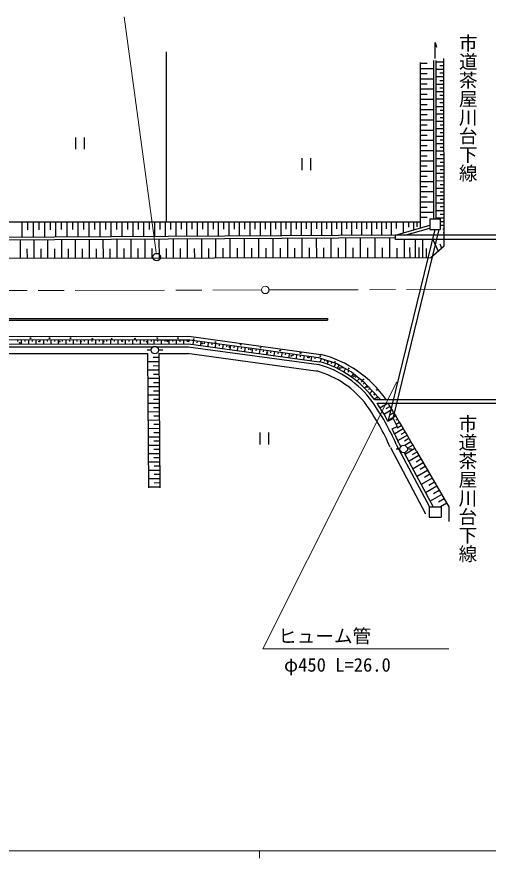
# Model space of a CAD drawing. Units: millimetres, scale not verified. Extents: x 40000 to 680000, y 20000 to 380000.
# Drawn here: x 235354 to 298754, y 204000 to 317251 of the extents above; entities that cross this region are included whole.
import ezdxf
from ezdxf.enums import TextEntityAlignment as Align

# ---------------------------------------------------------------- set-up
doc = ezdxf.new("R2010")
doc.units = ezdxf.units.MM
doc.header["$LTSCALE"] = 1000
doc.linetypes.add('CHAIN', pattern=[18.5, 12, -1.5, 3.5, -1.5])
for name, color, linetype, lineweight in [('M-BGD', 7, 'Continuous', 25), ('M-BMK', 2, 'CHAIN', 13), ('M-BMK-SRVR', 3, 'Continuous', 13), ('M-STR-HTXT', 7, 'Continuous', 13), ('M-STR-STRC', 7, 'Continuous', 13), ('M-TTL-BAND', 7, 'Continuous', 13)]:
    doc.layers.add(name, color=color, linetype=linetype, lineweight=lineweight)
doc.styles.add('@ＭＳ ゴシック', font='')
doc.styles.add('ＭＳ ゴシック', font='')
doc.styles.get('@ＭＳ ゴシック').set_extended_font_data('@MS Gothic')
doc.styles.get('ＭＳ ゴシック').set_extended_font_data('MS Gothic')

msp = doc.modelspace()

# ---------------------------------------------------------------- linework, layer by layer
at = {"layer": 'M-BGD'}
for p, q in [((291621, 311629), (291621, 313782)), ((291621, 313782), (291822, 313178)), ((255461, 312536), (255461, 289602)), ((292839, 286423), (292788, 311654)), ((289606, 311125), (289606, 289602)), ((289606, 310995), (290528, 310995)), ((291449, 290074), (291449, 311392)), ((291749, 290074), (291749, 311392)), ((292789, 311154), (291749, 311152)), ((292790, 310654), (292270, 310653)), ((289606, 310304), (291449, 310304)), ((289606, 309613), (290528, 309613)), ((292791, 310154), (291749, 310152)), ((292792, 309654), (292271, 309653)), ((289606, 308922), (291449, 308922)), ((289606, 308231), (290528, 308231)), ((292793, 309154), (291749, 309152)), ((292795, 308154), (291749, 308152)), ((292794, 308654), (292272, 308653)), ((289606, 307540), (291449, 307540)), ((292797, 307154), (291749, 307152)), ((292796, 307654), (292273, 307653)), ((289606, 306849), (290528, 306849)), ((289606, 306158), (291449, 306158)), ((292799, 306154), (291749, 306152)), ((292798, 306654), (292274, 306653)), ((289606, 305467), (290528, 305467)), ((289606, 304776), (291449, 304776)), ((292801, 305154), (291749, 305152)), ((292800, 305654), (292275, 305653)), ((292802, 304654), (292276, 304653)), ((289606, 304085), (290528, 304085)), ((292803, 304154), (291749, 304152)), ((292804, 303654), (292277, 303653)), ((289606, 303394), (291449, 303394)), ((289606, 302703), (290528, 302703)), ((292805, 303154), (291749, 303152)), ((292806, 302654), (292278, 302653)), ((289606, 302012), (291449, 302012)), ((289606, 301321), (290528, 301321)), ((292807, 302154), (291749, 302152)), ((292808, 301654), (292279, 301653)), ((243257, 301027), (243257, 299427)), ((244457, 299427), (244457, 301027)), ((289606, 300630), (291449, 300630)), ((292809, 301154), (291749, 301152)), ((292811, 300154), (291749, 300152)), ((292810, 300654), (292280, 300653)), ((289606, 299939), (290528, 299939)), ((289606, 299248), (291449, 299248)), ((292813, 299154), (291749, 299152)), ((292812, 299654), (292281, 299653)), ((273684, 298209), (273684, 296609)), ((274884, 296609), (274884, 298209)), ((289606, 298557), (290528, 298557)), ((289606, 297866), (291449, 297866)), ((292815, 298154), (291749, 298152)), ((292814, 298654), (292282, 298653)), ((289606, 297175), (290528, 297175)), ((292817, 297154), (291749, 297152)), ((292816, 297654), (292283, 297653)), ((289606, 296484), (291449, 296484)), ((289606, 295793), (290528, 295793)), ((292819, 296154), (291749, 296152)), ((292818, 296654), (292284, 296653)), ((292820, 295654), (292285, 295653)), ((289606, 295102), (291449, 295102)), ((292821, 295154), (291749, 295152)), ((292822, 294654), (292286, 294653)), ((289606, 294411), (290528, 294411)), ((289606, 293720), (291449, 293720)), ((292823, 294154), (291749, 294152)), ((292824, 293654), (292287, 293653)), ((289606, 293029), (290528, 293029)), ((289606, 292338), (291449, 292338)), ((292825, 293154), (291749, 293152)), ((292826, 292654), (292288, 292653)), ((289606, 291647), (290528, 291647)), ((292827, 292154), (291749, 292152)), ((292829, 291154), (291749, 291152)), ((292828, 291654), (292289, 291653)), ((289606, 290956), (291449, 290956)), ((289606, 290265), (290528, 290265)), ((290900, 290074), (292298, 290074)), ((290900, 290074), (290900, 288626)), ((292831, 290154), (291749, 290152)), ((292830, 290654), (292290, 290653)), ((292298, 290074), (292298, 288626)), ((289606, 289602), (225948, 289602)), ((236039, 289602), (236039, 287578)), ((236798, 289602), (236798, 288592)), ((237557, 289602), (237557, 287586)), ((238313, 289602), (238313, 288596)), ((239069, 289602), (239069, 287594)), ((239822, 289602), (239822, 288600)), ((240575, 289602), (240575, 287602)), ((241325, 289602), (241325, 288604)), ((242075, 289602), (242075, 287610)), ((242822, 289602), (242822, 288608)), ((243569, 289602), (243569, 287618)), ((244313, 289602), (244313, 288612)), ((245057, 289602), (245057, 287626)), ((245798, 289602), (245798, 288616)), ((246539, 289602), (246539, 287634)), ((247277, 289602), (247277, 288620)), ((248015, 289602), (248015, 287642)), ((248750, 289602), (248750, 288624)), ((249486, 289602), (249486, 287649)), ((250218, 289602), (250218, 288628)), ((250950, 289602), (250950, 287657)), ((251679, 289602), (251679, 288632)), ((252408, 289602), (252408, 287665)), ((253135, 289602), (253135, 288635)), ((253861, 289602), (253861, 287673)), ((254584, 289602), (254584, 288639)), ((255308, 289602), (255308, 287681)), ((256028, 289602), (256028, 288643)), ((256749, 289602), (256749, 287688)), ((257466, 289602), (257466, 288647)), ((258184, 289602), (258184, 287696)), ((258899, 289602), (258899, 288651)), ((259614, 289602), (259614, 287704)), ((260326, 289602), (260326, 288655)), ((261037, 289602), (261037, 287711)), ((261746, 289602), (261746, 288658)), ((262456, 289602), (262456, 287719)), ((263162, 289602), (263162, 288662)), ((263868, 289602), (263868, 287726)), ((264571, 289602), (264571, 288666)), ((265275, 289602), (265275, 287734)), ((265975, 289602), (265975, 288670)), ((266676, 289602), (266676, 287741)), ((267374, 289602), (267374, 288673)), ((268071, 289602), (268071, 287749)), ((268766, 289602), (268766, 288677)), ((269461, 289602), (269461, 287756)), ((270154, 289602), (270154, 288681)), ((270846, 289602), (270846, 287763)), ((271535, 289602), (271535, 288685)), ((272225, 289602), (272225, 287771)), ((272911, 289602), (272911, 288688)), ((273598, 289602), (273598, 287778)), ((274282, 289602), (274282, 288692)), ((274966, 289602), (274966, 287785)), ((275647, 289602), (275647, 288695)), ((276328, 289602), (276328, 287793)), ((277007, 289602), (277007, 288699)), ((277685, 289602), (277685, 287800)), ((278361, 289602), (278361, 288703)), ((279037, 289602), (279037, 287807)), ((279710, 289602), (279710, 288706)), ((280383, 289602), (280383, 287814)), ((281053, 289602), (281053, 288710)), ((281723, 289602), (281723, 287821)), ((282391, 289602), (282391, 288713)), ((283059, 289602), (283059, 287829)), ((283724, 289602), (283724, 288717)), ((284389, 289602), (284389, 287836)), ((285051, 289602), (285051, 288721)), ((285714, 289602), (285714, 287843)), ((286281, 287846), (290900, 289189)), ((286373, 289602), (286373, 288748)), ((287324, 289602), (287324, 288149)), ((287534, 287846), (290900, 288825)), ((288029, 289602), (288029, 288917)), ((288709, 289602), (288709, 288552)), ((289173, 289602), (289173, 289005)), ((289606, 289602), (289606, 288813)), ((292833, 289154), (292298, 289153)), ((292832, 289654), (292393, 289653)), ((286281, 287846), (111603, 286914)), ((285367, 262894), (291636, 288626)), ((285955, 263197), (292151, 288626)), ((300950, 287846), (286281, 287846)), ((286281, 287267), (286281, 287846)), ((290900, 288626), (292298, 288626)), ((292834, 288654), (292638, 288654)), ((292835, 288154), (292686, 288154)), ((286283, 287496), (111621, 286564)), ((235845, 284775), (235841, 287227)), ((237689, 284778), (237685, 287237)), ((239539, 284781), (239535, 287246)), ((241393, 284783), (241389, 287256)), ((243253, 284786), (243249, 287266)), ((245118, 284789), (245114, 287276)), ((246989, 284792), (246985, 287286)), ((248864, 284795), (248860, 287296)), ((250745, 284798), (250741, 287306)), ((252632, 284801), (252628, 287316)), ((254523, 284804), (254519, 287326)), ((256420, 284807), (256416, 287336)), ((258322, 284810), (258318, 287347)), ((260230, 284813), (260226, 287357)), ((262143, 284816), (262139, 287367)), ((264062, 284819), (264058, 287377)), ((265985, 284822), (265981, 287387)), ((267915, 284825), (267911, 287398)), ((269850, 284828), (269845, 287408)), ((271790, 284831), (271786, 287418)), ((273736, 284835), (273731, 287429)), ((275687, 284838), (275683, 287439)), ((277643, 284841), (277639, 287450)), ((279606, 284844), (279602, 287460)), ((281573, 284847), (281569, 287471)), ((283547, 284850), (283543, 287481)), ((285526, 284853), (285522, 287492)), ((300950, 287267), (286281, 287267)), ((287505, 284856), (287501, 287267)), ((288977, 284859), (288973, 287267)), ((289977, 284860), (289973, 287267)), ((291305, 287267), (292007, 285707)), ((292247, 286700), (292485, 286119)), ((236767, 284776), (236765, 286004)), ((238614, 284779), (238612, 286010)), ((240466, 284782), (240464, 286017)), ((242323, 284785), (242321, 286023)), ((244186, 284788), (244184, 286030)), ((246053, 284791), (246051, 286036)), ((247926, 284794), (247924, 286042)), ((249805, 284797), (249803, 286049)), ((251688, 284800), (251686, 286055)), ((253577, 284803), (253575, 286062)), ((255472, 284806), (255470, 286069)), ((257371, 284809), (257369, 286075)), ((259276, 284812), (259274, 286082)), ((261187, 284815), (261185, 286088)), ((263102, 284818), (263100, 286095)), ((265024, 284821), (265022, 286102)), ((266950, 284824), (266948, 286108)), ((268882, 284827), (268880, 286115)), ((270820, 284830), (270818, 286122)), ((272763, 284833), (272761, 286128)), ((274711, 284836), (274709, 286135)), ((276665, 284839), (276663, 286142)), ((278625, 284842), (278623, 286149)), ((280590, 284845), (280588, 286155)), ((282560, 284848), (282558, 286162)), ((284536, 284852), (284534, 286169)), ((286515, 284855), (286513, 286112)), ((288241, 284857), (288240, 286197)), ((289477, 284859), (289476, 286209)), ((290477, 284861), (290477, 286059)), ((291026, 284862), (292839, 286423)), ((111729, 284579), (291026, 284862)), ((112160, 276584), (277151, 276660)), ((112171, 276385), (277151, 276410)), ((277151, 276660), (277151, 276410)), ((112295, 274082), (258503, 274246)), ((258503, 274246), (276235, 271816)), ((112358, 272912), (258436, 273246)), ((228105, 273806), (253779, 273789)), ((235431, 273801), (235431, 273538)), ((235931, 273801), (235931, 273276)), ((236431, 273800), (236431, 273538)), ((236931, 273800), (236931, 273277)), ((237431, 273800), (237431, 273538)), ((237931, 273799), (237931, 273278)), ((238431, 273799), (238431, 273539)), ((238931, 273799), (238931, 273279)), ((239431, 273798), (239431, 273539)), ((239931, 273798), (239931, 273280)), ((240431, 273798), (240431, 273539)), ((240931, 273797), (240931, 273281)), ((241431, 273797), (241431, 273539)), ((241931, 273797), (241931, 273282)), ((242431, 273796), (242431, 273539)), ((242931, 273796), (242931, 273283)), ((243431, 273796), (243431, 273539)), ((243931, 273795), (243931, 273284)), ((244431, 273795), (244431, 273540)), ((244931, 273795), (244931, 273285)), ((245431, 273794), (245431, 273540)), ((245931, 273794), (245931, 273286)), ((246431, 273794), (246431, 273540)), ((246931, 273793), (246931, 273287)), ((247431, 273793), (247431, 273540)), ((247931, 273793), (247931, 273288)), ((248431, 273792), (248431, 273540)), ((248931, 273792), (248931, 273289)), ((249431, 273792), (249431, 273540)), ((249931, 273791), (249931, 273290)), ((250431, 273791), (250431, 273541)), ((250931, 273791), (250931, 273291)), ((251431, 273790), (251431, 273541)), ((251931, 273790), (251931, 273292)), ((252431, 273790), (252431, 273541)), ((252931, 273789), (252931, 273293)), ((253431, 273789), (253431, 273541)), ((253779, 273789), (253779, 273293)), ((253779, 273789), (258630, 273789)), ((254279, 273789), (254279, 273539)), ((254779, 273789), (254779, 273284)), ((255279, 273789), (255279, 273534)), ((255779, 273789), (255779, 273274)), ((256279, 273789), (256279, 273529)), ((256779, 273789), (256779, 273263)), ((257279, 273789), (257279, 273523)), ((257779, 273789), (257779, 273253)), ((258279, 273789), (258279, 273518)), ((258436, 273246), (276044, 270833)), ((258630, 273789), (267290, 272593)), ((259125, 273720), (259048, 273162)), ((259620, 273652), (259582, 273373)), ((260116, 273584), (260039, 273026)), ((260611, 273515), (260573, 273237)), ((261106, 273447), (261029, 272890)), ((261602, 273379), (261563, 273100)), ((262097, 273310), (262020, 272755)), ((262592, 273242), (262554, 272964)), ((263088, 273173), (263011, 272619)), ((263583, 273105), (263545, 272828)), ((264078, 273037), (264002, 272483)), ((264573, 272968), (264535, 272692)), ((143099, 272695), (253692, 272840)), ((202849, 271873), (252951, 271939)), ((252890, 272405), (253423, 272405)), ((252951, 271939), (253076, 253844)), ((254152, 272840), (258436, 272846)), ((254425, 272405), (254985, 272405)), ((254451, 271941), (258438, 271946)), ((254451, 271941), (254576, 253855)), ((258259, 271958), (275867, 269545)), ((258382, 272850), (275990, 270436)), ((265069, 272900), (264992, 272347)), ((265564, 272831), (265526, 272555)), ((266059, 272763), (265983, 272211)), ((266555, 272695), (266517, 272419)), ((267050, 272626), (266974, 272076)), ((267290, 272593), (275951, 271397)), ((267545, 272558), (267507, 272283)), ((268041, 272490), (267965, 271940)), ((268536, 272421), (268498, 272147)), ((269031, 272353), (268955, 271804)), ((269526, 272284), (269489, 272010)), ((270022, 272216), (269946, 271668)), ((270517, 272148), (270479, 271874)), ((271012, 272079), (270937, 271533)), ((271508, 272011), (271470, 271738)), ((272003, 271942), (271928, 271397)), ((272498, 271874), (272461, 271601)), ((272994, 271806), (272918, 271261)), ((254459, 270816), (252959, 270805)), ((254455, 271378), (253705, 271373)), ((273489, 271737), (273451, 271465)), ((273984, 271669), (273909, 271125)), ((274479, 271601), (274442, 271329)), ((274975, 271532), (274900, 270989)), ((275470, 271464), (275433, 271193)), ((275951, 271397), (278376, 270577)), ((276306, 271277), (276144, 270798)), ((276780, 271117), (276698, 270876)), ((277253, 270957), (277089, 270471)), ((277727, 270797), (277644, 270552)), ((254467, 269691), (252967, 269680)), ((254463, 270253), (253713, 270248)), ((278201, 270637), (278034, 270143)), ((278376, 270577), (279367, 270014)), ((278702, 270392), (278442, 269934)), ((279137, 270145), (279008, 269919)), ((279571, 269897), (279318, 269452)), ((279367, 270014), (280358, 269450)), ((280006, 269650), (279881, 269430)), ((254475, 268566), (252975, 268555)), ((254471, 269128), (253721, 269123)), ((280649, 269214), (280338, 268829)), ((280358, 269450), (281161, 268801)), ((281038, 268900), (280880, 268704)), ((281427, 268586), (281105, 268187)), ((281161, 268801), (281963, 268152)), ((254482, 267441), (252982, 267430)), ((254479, 268003), (253729, 267998)), ((281816, 268271), (281652, 268068)), ((282136, 267971), (281956, 267798)), ((281963, 268152), (283108, 266956)), ((282482, 267610), (282128, 267271)), ((254490, 266316), (252990, 266305)), ((254486, 266878), (253736, 266873)), ((282828, 267249), (282645, 267073)), ((283173, 266888), (282795, 266525)), ((283108, 266956), (284252, 265760)), ((283519, 266526), (283324, 266339)), ((283865, 266165), (283462, 265779)), ((254498, 265191), (252998, 265180)), ((254494, 265753), (253744, 265748)), ((283464, 265727), (285016, 265727)), ((283464, 265727), (306065, 265727)), ((283808, 265227), (306298, 265227)), ((284211, 265804), (284186, 265780)), ((285299, 265227), (284203, 264584)), ((254506, 264066), (253006, 264055)), ((254502, 264628), (253752, 264623)), ((285804, 264364), (284727, 263732)), ((285551, 264796), (285008, 264477)), ((286057, 263933), (285523, 263620)), ((254513, 262941), (253013, 262930)), ((254510, 263503), (253760, 263498)), ((286310, 263502), (285251, 262880)), ((285272, 262845), (285955, 263197)), ((285955, 263197), (286513, 262116)), ((286563, 263070), (286355, 262948)), ((254521, 261816), (253021, 261805)), ((254517, 262378), (253767, 262373)), ((285847, 261772), (286513, 262116)), ((287322, 261776), (286192, 261114)), ((286816, 262639), (286376, 262381)), ((287069, 262208), (286514, 261882)), ((254529, 260691), (253029, 260681)), ((254525, 261253), (253775, 261248)), ((268049, 261302), (268049, 259702)), ((269249, 259702), (269249, 261302)), ((287828, 260914), (286657, 260227)), ((287575, 261345), (287000, 261008)), ((254537, 259566), (253037, 259556)), ((254533, 260128), (253783, 260123)), ((286390, 259688), (290880, 251303)), ((286743, 259877), (287003, 259391)), ((288085, 260475), (287489, 260125)), ((288343, 260036), (287523, 259555)), ((288609, 259581), (287992, 259219)), ((254544, 258441), (253045, 258431)), ((254541, 259003), (253791, 258998)), ((285597, 259264), (290315, 250364)), ((286357, 259082), (286890, 259082)), ((287440, 258576), (291334, 251303)), ((288876, 259126), (287620, 258389)), ((287891, 259082), (288451, 259082)), ((289152, 258655), (288513, 258280)), ((289110, 258789), (293469, 251294)), ((254552, 257316), (253052, 257306)), ((254548, 257878), (253798, 257873)), ((289429, 258184), (288128, 257421)), ((290001, 257208), (288653, 256418)), ((289715, 257696), (289053, 257308)), ((254560, 256191), (253060, 256181)), ((254556, 256753), (253806, 256748)), ((290593, 256197), (289198, 255379)), ((290297, 256703), (289611, 256301)), ((254568, 255066), (253068, 255056)), ((254564, 255628), (253814, 255623)), ((291207, 255151), (289762, 254303)), ((290900, 255674), (290190, 255258)), ((254576, 253941), (253076, 253931)), ((254572, 254503), (253822, 254498)), ((291843, 254067), (290346, 253189)), ((291525, 254609), (290789, 254177)), ((292501, 252944), (290951, 252034)), ((292172, 253505), (291410, 253058)), ((292842, 252362), (292053, 251899)), ((293183, 251781), (292362, 251299)), ((290802, 251303), (292436, 251303)), ((290802, 251303), (290802, 249921)), ((292436, 251303), (292436, 249921)), ((293436, 251349), (293390, 251322)), ((293469, 251294), (293469, 249307)), ((290802, 249921), (292436, 249921))]:
    msp.add_line(p, q, dxfattribs=at)
for centre, radius in [((254159, 284912), 500), ((235740, 273365), 50), ((237197, 273984), 50), ((238345, 273547), 50), ((239747, 273984), 50), ((241113, 273547), 50), ((242570, 273984), 50), ((243973, 273529), 50), ((245503, 273911), 50), ((247033, 273547), 50), ((248108, 273911), 50), ((249528, 273602), 50), ((251240, 273929), 50), ((252825, 273529), 50), ((254246, 273984), 50), ((255630, 273602), 50), ((257033, 273984), 50), ((258435, 273602), 50), ((259146, 273857), 50), ((260293, 273274), 50), ((262078, 273474), 50), ((265466, 273146), 50), ((253923, 272396), 500), ((263936, 272836), 50), ((266814, 272454), 50), ((268144, 272709), 50), ((269036, 271999), 50), ((270766, 272326), 50), ((273499, 271999), 50), ((272278, 271616), 50), ((274646, 271379), 50), ((276176, 271561), 50), ((277123, 270869), 50), ((278143, 270796), 50), ((278799, 269977), 50), ((279983, 269904), 50), ((280693, 268884), 50), ((281968, 268447), 50), ((282478, 267427), 50), ((283753, 267026), 50), ((283808, 265951), 50), ((287390, 259073), 500)]:
    msp.add_circle(centre, radius, dxfattribs=at)
for centre, radius, start, end in [((272525, 257090), 15186, 34.66255, 75.85878), ((272299, 257445), 13901, 36.56497, 74.36968), ((272299, 257445), 12601, 36.56497, 74.36968), ((272299, 257445), 13501, 36.56497, 74.36968), ((255997, 246480), 33140, 23.48925, 35.00145), ((255997, 246480), 33540, 29.20564, 33.98345), ((114719, 159889), 200483, 29.55838, 31.69657), ((255997, 246480), 32240, 23.48925, 35.00145), ((255997, 246480), 33540, 23.48925, 27.12609)]:
    msp.add_arc(centre, radius, start, end, dxfattribs=at)
at = {"layer": 'M-BMK'}
for p, q in [((169222, 280278), (268273, 280487)), ((269273, 280489), (368086, 280751))]:
    msp.add_line(p, q, dxfattribs=at)
at = {"layer": 'M-BMK-SRVR'}
msp.add_circle((268773, 280488), 500, dxfattribs=at)
at = {"layer": 'M-STR-HTXT'}
for p, q in [((286465, 268109), (268428, 232176)), ((268428, 232176), (293447, 232176))]:
    msp.add_line(p, q, dxfattribs=at)
at = {"layer": 'M-STR-STRC'}
msp.add_line((249795, 317251), (254076, 285523), dxfattribs=at)
at = {"layer": 'M-TTL-BAND'}
for p, q in [((40000, 205000), (579000, 205000)), ((268000, 205000), (268000, 204000))]:
    msp.add_line(p, q, dxfattribs=at)

# ---------------------------------------------------------------- texts
at = {"layer": 'M-BGD', "style": '@ＭＳ ゴシック'}
msp.add_text('市道茶屋川台下線', height=1833, rotation=270, dxfattribs=at).set_placement((296039, 304979), align=Align.MIDDLE_CENTER)
msp.add_text('市道茶屋川台下線', height=1833, rotation=270, dxfattribs=at).set_placement((294526, 263732), align=Align.BOTTOM_LEFT)
at = {"layer": 'M-STR-HTXT', "style": 'ＭＳ ゴシック'}
for s, p in [('ヒューム管', (276764, 233902)), ('φ450 L=26.0', (278476, 230024))]:
    msp.add_text(s, height=1833, dxfattribs=at).set_placement(p, align=Align.MIDDLE_CENTER)

doc.saveas('drawing.dxf')
